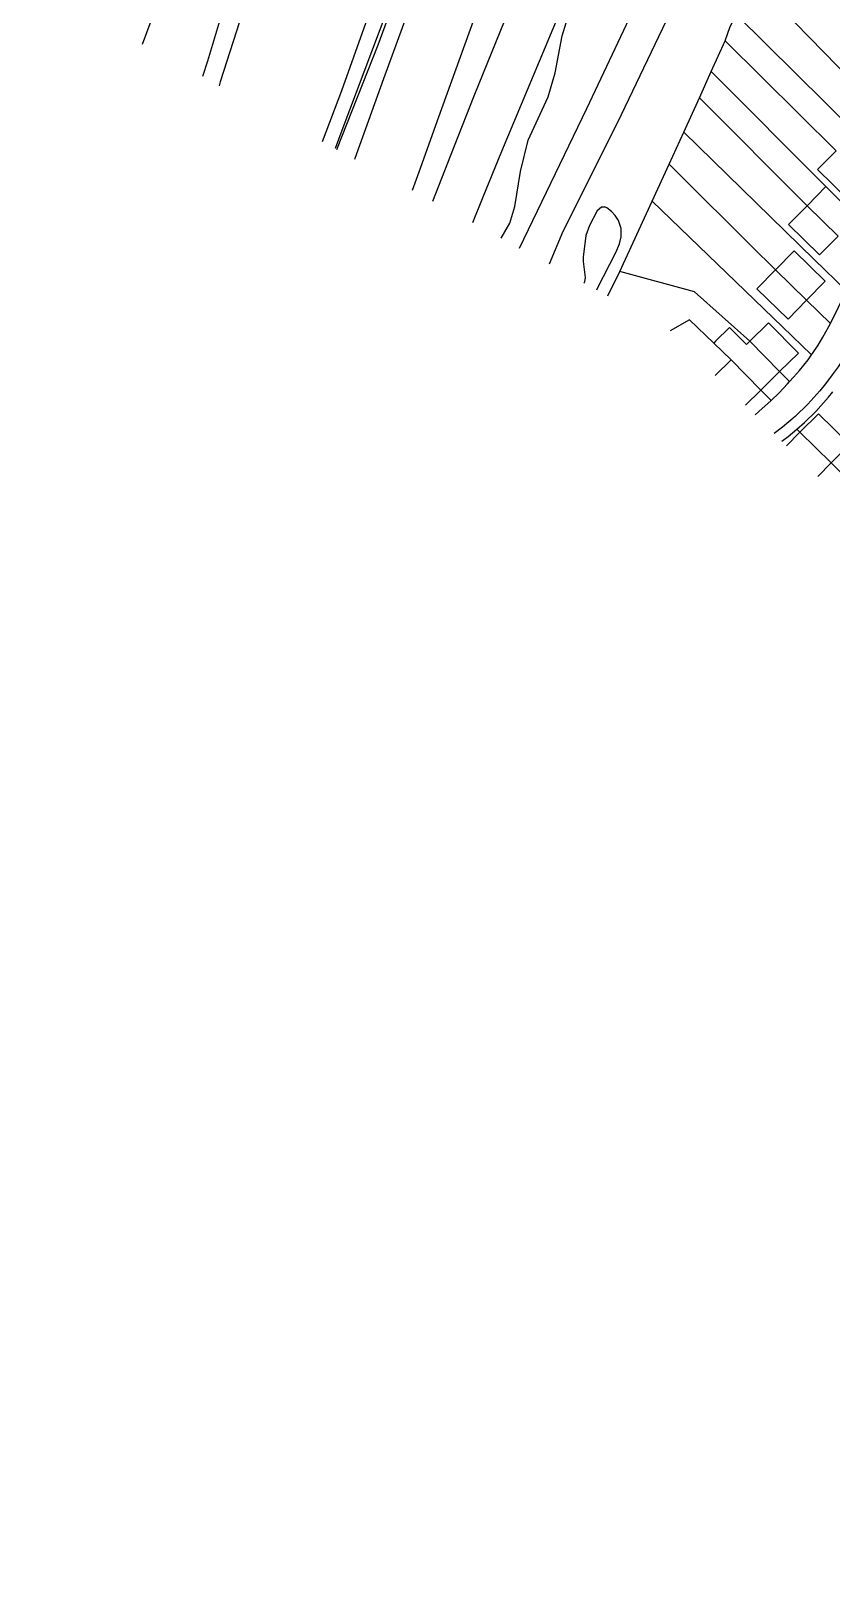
# Model space of a CAD drawing. Header units: millimetres. Extents: x 111502 to 977541, y 8702 to 1044108.
# Drawn here: x 486233.3 to 486367.4, y 236045.2 to 236305.6 of the extents above; entities that cross this region are included whole.
import ezdxf

# ---------------------------------------------------------------- set-up
doc = ezdxf.new("R2010")
doc.units = ezdxf.units.MM
doc.header["$LTSCALE"] = 0.25
doc.linetypes.add('DASHED2', pattern=[9.525, 6.35, -3.175])
doc.layers.add('E HVSS As Laid HV', color=10, linetype='Continuous')
doc.layers.add('X HVSS Site Background', color=8, linetype='Continuous')

# ---------------------------------------------------------------- blocks, each defined once
blk = doc.blocks.new('OS MAP 060722')
at = {"layer": 'X HVSS Site Background'}
for points in [[(-2545.73, -2819.11), (-2547.78, -2825.81), (-2548.62, -2828.38)], [(-2558.62, -2822.97), (-2556.28, -2816.61), (-2552.73, -2806.56), (-2549.08, -2796.46), (-2547.03, -2790.66), (-2546.48, -2789.21), (-2543.23, -2781.41), (-2538.58, -2770.16), (-2534.68, -2760.66), (-2533.78, -2758.41), (-2532.28, -2754.86), (-2528.83, -2747.31), (-2524.98, -2738.76), (-2515.06, -2720.74)], [(-2540.23, -2812.41), (-2545.63, -2829.26), (-2545.82, -2829.9)], [(-2528.5, -2839.26), (-2525.28, -2830.71), (-2517.23, -2808.11), (-2514.53, -2800.91), (-2510.08, -2788.61), (-2508.98, -2785.41), (-2507.93, -2782.21), (-2506.78, -2778.46), (-2505.78, -2774.71), (-2504.88, -2770.96), (-2504.08, -2767.16), (-2503.28, -2762.71), (-2503.08, -2761.36), (-2502.88, -2759.96), (-2502.68, -2758.61), (-2502.43, -2757.26), (-2502.08, -2755.91), (-2501.28, -2753.31), (-2500.78, -2752.01), (-2500.23, -2750.76), (-2499.28, -2748.76), (-2496.88, -2750.46)], [(-2496.88, -2750.46), (-2497.53, -2752.06), (-2498.63, -2755.26), (-2499.08, -2756.91), (-2499.63, -2759.11), (-2500.03, -2761.51), (-2500.33, -2763.91), (-2500.73, -2766.71), (-2501.88, -2771.61), (-2503.78, -2778.31), (-2506.18, -2785.96), (-2509.23, -2794.86), (-2525.28, -2837.41), (-2526.35, -2840.43)], [(-2526.08, -2840.58), (-2519.16, -2823.05), (-2510.57, -2799.63)], [(-2513.44, -2847.42), (-2512.08, -2843.71), (-2509.23, -2835.71), (-2504.68, -2823.06), (-2502.23, -2816.41), (-2497.48, -2803.86), (-2494.18, -2795.51), (-2489.98, -2785.41), (-2488.63, -2782.31), (-2485.03, -2774.41), (-2484.53, -2773.36), (-2483.73, -2772.11), (-2482.78, -2770.96), (-2481.73, -2769.91), (-2480.78, -2769.11), (-2479.58, -2768.31)], [(-2523.06, -2842.21), (-2522.73, -2841.26), (-2518.23, -2828.71), (-2513.63, -2816.16), (-2512.63, -2813.51), (-2508.03, -2801.61), (-2503.93, -2791.26), (-2499.88, -2781.36), (-2497.61, -2772.93)], [(-2510.03, -2849.26), (-2507.03, -2841.56), (-2503.08, -2831.61), (-2496.43, -2815.16), (-2491.83, -2804.36), (-2490.08, -2800.31), (-2484.13, -2787.11), (-2477.78, -2773.36)], [(-2467.78, -2779.56), (-2469.23, -2780.56), (-2470.53, -2781.61), (-2471.83, -2782.86), (-2472.93, -2784.11), (-2473.58, -2784.86), (-2474.73, -2786.51), (-2475.83, -2788.21), (-2476.93, -2790.46), (-2480.63, -2798.81), (-2482.43, -2802.56), (-2484.58, -2806.96), (-2487.93, -2815.51), (-2498.53, -2840.91), (-2501.78, -2848.86), (-2503.35, -2852.87)], [(-2498.58, -2855.46), (-2498.56, -2855.44), (-2497.12, -2852.91), (-2496.27, -2850.14), (-2495.35, -2844.25), (-2494.06, -2839.05), (-2490.68, -2831.79), (-2489.55, -2827.74), (-2488.34, -2821.53), (-2487.46, -2818.62)], [(-2495.49, -2857.13), (-2484.23, -2833.71), (-2464.23, -2791.36)], [(-2451.83, -2795.91), (-2452.88, -2796.61), (-2456.13, -2794.41), (-2458.93, -2792.71), (-2459.08, -2792.61), (-2459.48, -2792.51), (-2459.68, -2792.51), (-2459.93, -2792.56), (-2460.13, -2792.61), (-2460.28, -2792.71), (-2460.43, -2792.86), (-2460.63, -2793.16), (-2461.43, -2796.41), (-2462.93, -2800.86), (-2467.18, -2811.16), (-2479.08, -2836.06), (-2488.23, -2854.31), (-2490.53, -2859.81)], [(-2437.48, -2831.51), (-2456.43, -2812.06)], [(-2461.08, -2822.36), (-2460.23, -2819.96), (-2459.18, -2818.01)], [(-2439.33, -2837.61), (-2459.18, -2818.01)], [(-2463.38, -2827.51), (-2461.08, -2822.36)], [(-2442.48, -2840.81), (-2461.08, -2822.36)], [(-2465.33, -2831.91), (-2463.38, -2827.51)], [(-2444.18, -2846.81), (-2463.38, -2827.51)], [(-2467.98, -2837.66), (-2465.33, -2831.91)], [(-2447.33, -2850.01), (-2465.33, -2831.91)], [(-2470.43, -2843.06), (-2467.98, -2837.66)], [(-2446.13, -2859.01), (-2467.98, -2837.66)], [(-2442.48, -2840.81), (-2445.58, -2843.96), (-2440.38, -2849.01), (-2437.33, -2845.91)], [(-2473.28, -2849.26), (-2470.43, -2843.06)], [(-2463.5, -2849.95), (-2470.43, -2843.06)], [(-2444.18, -2846.81), (-2447.33, -2850.01)], [(-2438.98, -2851.91), (-2444.18, -2846.81)], [(-2482.57, -2864.12), (-2482.46, -2863.83), (-2479.36, -2857.87), (-2478.75, -2856.37), (-2478.47, -2855.21), (-2478.45, -2853.8), (-2478.91, -2852.46), (-2479.5, -2851.65), (-2480.07, -2850.98), (-2480.89, -2850.34), (-2481.1, -2850.27), (-2481.75, -2850.28), (-2482.51, -2850.86), (-2483.79, -2853.33), (-2484.41, -2854.99), (-2484.85, -2858.63), (-2484.86, -2859.33), (-2484.48, -2862.03), (-2484.62, -2862.79), (-2484.69, -2862.94), (-2484.7, -2862.96)], [(-2478.68, -2861.01), (-2473.28, -2849.26)], [(-2451.43, -2870.31), (-2473.28, -2849.26)], [(-2462.08, -2851.36), (-2463.5, -2849.95)], [(-2447.33, -2850.01), (-2450.43, -2853.16), (-2445.28, -2858.26), (-2442.13, -2855.11)], [(-2447.33, -2850.01), (-2442.13, -2855.11)], [(-2459.47, -2853.95), (-2462.08, -2851.36)], [(-2456.69, -2856.71), (-2459.47, -2853.95)], [(-2452.63, -2860.76), (-2456.69, -2856.71)], [(-2452.63, -2860.76), (-2449.48, -2857.56), (-2444.33, -2862.66), (-2447.43, -2865.86)], [(-2480.7, -2865.13), (-2478.68, -2861.01)], [(-2456.93, -2872.71), (-2466.18, -2864.46), (-2478.68, -2861.01)], [(-2452.63, -2860.76), (-2455.73, -2863.91), (-2450.53, -2869.01), (-2447.43, -2865.86)], [(-2452.63, -2860.76), (-2447.43, -2865.86)], [(-2440.76, -2864.26), (-2446.13, -2859.01)], [(-2443.44, -2869.77), (-2447.43, -2865.86)], [(-2443.44, -2869.77), (-2440.76, -2864.26)], [(-2462.96, -2873.02), (-2467.03, -2869.11), (-2470.29, -2870.97)], [(-2456.93, -2872.71), (-2457.5, -2873.27), (-2460.31, -2870.41), (-2462.65, -2872.71), (-2462.96, -2873.02)], [(-2451.93, -2877.81), (-2448.78, -2874.71), (-2453.78, -2869.61), (-2456.93, -2872.71)], [(-2435.48, -2870.91), (-2435.88, -2870.91), (-2436.33, -2870.96), (-2436.73, -2871.01), (-2437.13, -2871.11), (-2437.63, -2871.31), (-2438.08, -2871.51), (-2438.83, -2872.06), (-2439.48, -2872.66), (-2440.33, -2874.11), (-2442.13, -2877.01), (-2443.13, -2878.36), (-2444.28, -2879.86), (-2445.23, -2881.01), (-2446.23, -2882.16), (-2447.23, -2883.26), (-2449.33, -2885.31), (-2451.43, -2887.11), (-2452.87, -2888.17)], [(-2446.59, -2874.97), (-2451.43, -2870.31)], [(-2446.59, -2874.97), (-2446.33, -2874.61), (-2445.48, -2873.36), (-2444.68, -2872.06), (-2443.68, -2870.26), (-2443.44, -2869.77)], [(-2460.08, -2875.81), (-2462.96, -2873.02)], [(-2456.93, -2872.71), (-2451.93, -2877.81)], [(-2460.08, -2875.81), (-2462.74, -2878.43)], [(-2460.08, -2875.81), (-2455.08, -2880.91)], [(-2450.29, -2879.48), (-2449.63, -2878.76), (-2448.63, -2877.61), (-2447.18, -2875.81), (-2446.59, -2874.97)], [(-2455.08, -2880.91), (-2451.93, -2877.81)], [(-2450.29, -2879.48), (-2451.93, -2877.81)], [(-2457.65, -2883.44), (-2455.08, -2880.91)], [(-2453.37, -2882.65), (-2455.08, -2880.91)], [(-2453.37, -2882.65), (-2452.03, -2881.36), (-2450.63, -2879.86), (-2450.29, -2879.48)], [(-2449.07, -2887.43), (-2447.78, -2886.31), (-2445.88, -2884.46), (-2443.73, -2882.06), (-2443.03, -2881.18)], [(-2456.05, -2885.02), (-2454.88, -2884.01), (-2453.43, -2882.71), (-2453.37, -2882.65)], [(-2448.53, -2887.96), (-2445.43, -2884.86), (-2440.23, -2889.96), (-2443.33, -2893.11)], [(-2451.57, -2889.45), (-2450.48, -2888.66), (-2449.07, -2887.43)], [(-2450.77, -2890.24), (-2448.53, -2887.96)], [(-2448.53, -2887.96), (-2449.07, -2887.43)], [(-2443.33, -2893.11), (-2448.53, -2887.96)], [(-2443.33, -2893.11), (-2445.56, -2895.38)], [(-2443.33, -2893.11), (-2436.28, -2900.26)]]:
    blk.add_lwpolyline(points, dxfattribs=at)

msp = doc.modelspace()

# ---------------------------------------------------------------- linework, layer by layer
at = {"lineweight": 0}
msp.add_circle((488727.82, 239008.33), 11388.42, dxfattribs=at)

# ---------------------------------------------------------------- block references
at = {"layer": 'E HVSS As Laid HV', "linetype": 'DASHED2', "lineweight": 0}
msp.add_blockref('OS MAP 060722', (488810.58, 239126.31), dxfattribs=at)

doc.saveas('drawing.dxf')
